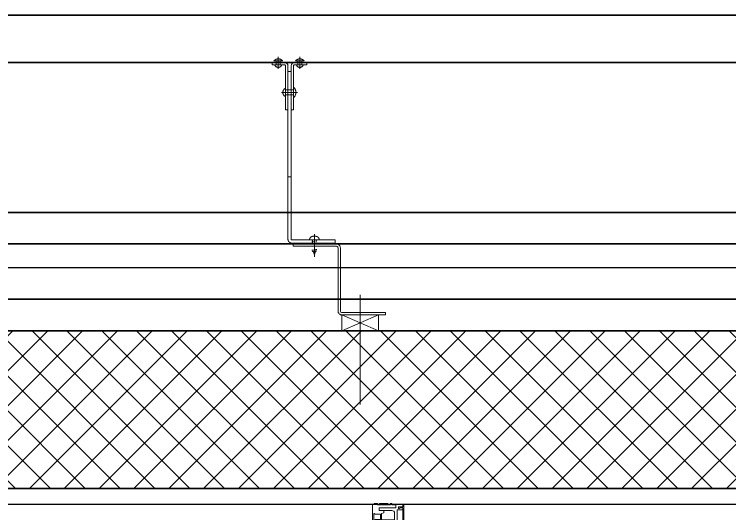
# Model space of a CAD drawing. Extents: x -1457 to 23780, y -2071 to 4205.
# Drawn here: x 9570.1 to 9660.8, y 2801.8 to 2865.1 of the extents above; entities that cross this region are included whole.
import ezdxf

# ---------------------------------------------------------------- set-up
doc = ezdxf.new("R2010")
doc.units = 0
doc.header["$MEASUREMENT"] = 0
doc.linetypes.add('HIDDEN', pattern=[0.375, 0.25, -0.125])
doc.layers.get('0').update_dxf_attribs({"color": 9, "lineweight": 9})
for name, color, linetype, lineweight in [('10', 9, 'Continuous', 9), ('M-TEFRIS2-015', 129, 'Continuous', 9), ('M-TEFRIS2-015 @ 1', 129, 'Continuous', 9)]:
    doc.layers.add(name, color=color, linetype=linetype, lineweight=lineweight)
pattern_1 = [(225, (-604.72494, -2171.82614), (-0.0883883476, 0.0883883476), []), (135, (-604.72494, -2171.82614), (0.0883883476, 0.0883883476), [])]

# ---------------------------------------------------------------- blocks, each defined once
blk = doc.blocks.new('p- alum kaplama profil')
at = {"lineweight": 13}
blk.add_lwpolyline([(7.116, 12.591), (7.116, 26.491)], dxfattribs=at)
at = {"lineweight": 5}
blk.add_lwpolyline([(9.441, 15.16), (4.791, 15.16), (4.791, 17.159), (9.441, 17.159)], close=True, dxfattribs=at)
for points in [[(4.791, 15.16), (9.441, 17.159)], [(9.441, 15.16), (4.791, 17.159)]]:
    blk.add_lwpolyline(points, dxfattribs=at)
at = {"lineweight": 18}
blk.add_lwpolyline([(4.091, 6.157), (-1.409, 6.157), (-1.409, 6.457), (4.091, 6.457, 0.414214), (4.291, 6.657), (4.291, 14.66, -0.414214), (4.791, 15.16), (10.291, 15.16), (10.291, 14.86), (4.791, 14.86, 0.414214), (4.591, 14.66), (4.591, 6.657, -0.414214)], format="xyb", close=True, dxfattribs=at)
blk.add_lwpolyline([(-2.059, 5.556), (-2.059, -2.342), (-2.059, -15.692), (-1.659, -15.692), (-1.659, -2.342), (-1.659, 5.556), (-1.659, 5.561), (-1.658, 5.566), (-1.658, 5.571), (-1.657, 5.576), (-1.656, 5.581), (-1.654, 5.585), (-1.653, 5.59), (-1.651, 5.595), (-1.649, 5.599), (-1.647, 5.604), (-1.644, 5.608), (-1.642, 5.612), (-1.639, 5.616), (-1.636, 5.62), (-1.633, 5.624), (-1.629, 5.627), (-1.626, 5.63), (-1.622, 5.634), (-1.618, 5.637), (-1.614, 5.64), (-1.61, 5.642), (-1.606, 5.645), (-1.601, 5.647), (-1.597, 5.649), (-1.592, 5.651), (-1.588, 5.652), (-1.583, 5.653), (-1.578, 5.654), (-1.573, 5.655), (-1.569, 5.656), (-1.564, 5.656), (-1.559, 5.656), (3.941, 5.656), (3.941, 6.056), (-1.559, 6.056), (-1.583, 6.056), (-1.608, 6.054), (-1.632, 6.051), (-1.656, 6.047), (-1.68, 6.041), (-1.704, 6.035), (-1.727, 6.027), (-1.75, 6.018), (-1.772, 6.008), (-1.794, 5.997), (-1.816, 5.985), (-1.836, 5.972), (-1.857, 5.958), (-1.876, 5.943), (-1.894, 5.927), (-1.912, 5.91), (-1.929, 5.892), (-1.945, 5.874), (-1.96, 5.854), (-1.974, 5.834), (-1.988, 5.813), (-2, 5.792), (-2.011, 5.77), (-2.021, 5.748), (-2.029, 5.725), (-2.037, 5.702), (-2.044, 5.678), (-2.049, 5.654), (-2.053, 5.63), (-2.056, 5.605), (-2.058, 5.581)], close=True)
blk.add_lwpolyline([(-1.659, -2.342), (-2.059, -2.342)])
for points in [[(-2.359, -10.842), (-2.359, -16.392), (-2.359, -16.392, -0.414214), (-2.509, -16.542), (-2.509, -16.542), (-4.059, -16.542), (-4.059, -16.842), (-2.509, -16.842), (-2.509, -16.842, 0.414214), (-2.059, -16.392), (-2.059, -10.842)], [(-1.359, -10.842), (-1.659, -10.842), (-1.659, -16.392, 0.414214), (-1.209, -16.842), (-1.209, -16.842), (0.341, -16.842), (0.341, -16.542), (-1.209, -16.542), (-1.209, -16.542, -0.414214), (-1.359, -16.392), (-1.359, -16.392)]]:
    blk.add_lwpolyline(points, format="xyb", close=True)
for points in [[(1.051, 6.913, -10), (1.291, 7.556, -10)], [(1.291, 4.927, -10), (1.291, 7.795, -10)], [(1.531, 6.823, -10), (1.291, 7.556, -10)], [(1.606, 6.866, -10), (0.976, 6.956, -10)], [(1.563, 7.053, -10), (1.02, 7.13, -10)], [(0.671, 5.656, -10), (1.911, 5.656, -10)], [(0.671, 5.656, -10), (0.672, 5.637, -10), (0.673, 5.617, -10), (0.675, 5.597, -10), (0.678, 5.578, -10), (0.682, 5.558, -10), (0.686, 5.539, -10), (0.691, 5.52, -10), (0.697, 5.501, -10), (0.704, 5.483, -10), (0.712, 5.464, -10), (0.72, 5.447, -10), (0.73, 5.429, -10), (0.739, 5.412, -10), (0.75, 5.395, -10), (0.761, 5.379, -10), (0.773, 5.363, -10), (0.786, 5.348, -10), (0.799, 5.333, -10), (0.813, 5.319, -10), (0.827, 5.306, -10), (0.842, 5.293, -10), (0.857, 5.28, -10), (0.873, 5.269, -10), (0.89, 5.258, -10), (0.907, 5.247, -10), (0.924, 5.238, -10), (0.942, 5.229, -10), (0.96, 5.221, -10), (0.978, 5.214, -10), (0.997, 5.207, -10), (1.016, 5.201, -10), (1.035, 5.196, -10)], [(0.961, 5.656, -10), (0.966, 5.657, -10), (0.97, 5.657, -10), (0.974, 5.657, -10), (0.979, 5.658, -10), (0.983, 5.659, -10), (0.987, 5.66, -10), (0.992, 5.662, -10), (0.996, 5.663, -10), (1, 5.665, -10), (1.004, 5.667, -10), (1.008, 5.669, -10), (1.011, 5.672, -10), (1.015, 5.674, -10), (1.018, 5.677, -10), (1.022, 5.68, -10), (1.025, 5.683, -10), (1.028, 5.686, -10), (1.031, 5.689, -10), (1.034, 5.693, -10), (1.036, 5.696, -10), (1.038, 5.7, -10), (1.041, 5.704, -10), (1.043, 5.708, -10), (1.044, 5.712, -10), (1.046, 5.716, -10), (1.047, 5.72, -10), (1.049, 5.725, -10), (1.05, 5.729, -10), (1.05, 5.733, -10), (1.051, 5.738, -10), (1.051, 5.742, -10), (1.051, 5.746, -10)], [(1.335, 5.855, -10), (0.976, 5.876, -10)], [(1.051, 5.833, -10), (1.051, 6.013, -10)], [(1.051, 5.746, -10), (1.051, 5.833, -10)], [(1.291, 6.157, -10), (1.291, 6.257, -10)], [(1.531, 5.746, -10), (1.531, 5.923, -10)], [(1.531, 5.746, -10), (1.531, 5.742, -10), (1.532, 5.738, -10), (1.532, 5.733, -10), (1.533, 5.729, -10), (1.534, 5.725, -10), (1.535, 5.72, -10), (1.537, 5.716, -10), (1.538, 5.712, -10), (1.54, 5.708, -10), (1.542, 5.704, -10), (1.544, 5.7, -10), (1.546, 5.696, -10), (1.549, 5.693, -10), (1.552, 5.689, -10), (1.555, 5.686, -10), (1.558, 5.683, -10), (1.561, 5.68, -10), (1.564, 5.677, -10), (1.568, 5.674, -10), (1.571, 5.672, -10), (1.575, 5.669, -10), (1.579, 5.667, -10), (1.583, 5.665, -10), (1.587, 5.663, -10), (1.591, 5.662, -10), (1.595, 5.66, -10), (1.599, 5.659, -10), (1.604, 5.658, -10), (1.608, 5.657, -10), (1.612, 5.657, -10), (1.617, 5.657, -10), (1.621, 5.656, -10)], [(1.548, 5.196, -10), (1.567, 5.201, -10), (1.586, 5.207, -10), (1.604, 5.214, -10), (1.623, 5.221, -10), (1.641, 5.229, -10), (1.659, 5.238, -10), (1.676, 5.247, -10), (1.693, 5.258, -10), (1.709, 5.269, -10), (1.725, 5.28, -10), (1.741, 5.293, -10), (1.755, 5.306, -10), (1.77, 5.319, -10), (1.784, 5.333, -10), (1.797, 5.348, -10), (1.809, 5.363, -10), (1.821, 5.379, -10), (1.833, 5.395, -10), (1.843, 5.412, -10), (1.853, 5.429, -10), (1.862, 5.447, -10), (1.871, 5.464, -10), (1.878, 5.483, -10), (1.885, 5.501, -10), (1.891, 5.52, -10), (1.896, 5.539, -10), (1.901, 5.558, -10), (1.905, 5.578, -10), (1.908, 5.597, -10), (1.91, 5.617, -10), (1.911, 5.637, -10), (1.911, 5.656, -10)], [(1.035, 5.196, -10), (1.04, 5.195, -10), (1.045, 5.194, -10), (1.05, 5.193, -10), (1.056, 5.192, -10), (1.061, 5.191, -10), (1.066, 5.189, -10), (1.071, 5.188, -10), (1.077, 5.187, -10), (1.082, 5.186, -10), (1.087, 5.185, -10), (1.092, 5.184, -10), (1.098, 5.183, -10), (1.103, 5.182, -10), (1.108, 5.182, -10), (1.113, 5.181, -10), (1.119, 5.18, -10), (1.124, 5.179, -10), (1.129, 5.178, -10), (1.135, 5.178, -10), (1.14, 5.177, -10), (1.145, 5.176, -10), (1.151, 5.175, -10), (1.156, 5.175, -10), (1.161, 5.174, -10), (1.167, 5.173, -10), (1.172, 5.173, -10), (1.177, 5.172, -10), (1.182, 5.172, -10), (1.188, 5.171, -10), (1.193, 5.171, -10), (1.198, 5.17, -10), (1.204, 5.17, -10)], [(1.204, 5.17, -10), (1.204, 5.204, -10)], [(1.379, 5.204, -10), (1.204, 5.204, -10)], [(1.379, 5.17, -10), (1.379, 5.204, -10)], [(1.379, 5.17, -10), (1.384, 5.17, -10), (1.389, 5.171, -10), (1.395, 5.171, -10), (1.4, 5.172, -10), (1.405, 5.172, -10), (1.411, 5.173, -10), (1.416, 5.173, -10), (1.421, 5.174, -10), (1.427, 5.175, -10), (1.432, 5.175, -10), (1.437, 5.176, -10), (1.443, 5.177, -10), (1.448, 5.178, -10), (1.453, 5.178, -10), (1.459, 5.179, -10), (1.464, 5.18, -10), (1.469, 5.181, -10), (1.474, 5.182, -10), (1.48, 5.182, -10), (1.485, 5.183, -10), (1.49, 5.184, -10), (1.495, 5.185, -10), (1.501, 5.186, -10), (1.506, 5.187, -10), (1.511, 5.188, -10), (1.516, 5.189, -10), (1.522, 5.191, -10), (1.527, 5.192, -10), (1.532, 5.193, -10), (1.537, 5.194, -10), (1.543, 5.195, -10), (1.548, 5.196, -10)], [(-2.359, -12.517, 0), (-2.396, -12.535, 0), (-2.433, -12.555, 0), (-2.468, -12.578, 0), (-2.501, -12.603, 0), (-2.532, -12.631, 0), (-2.561, -12.661, 0), (-2.588, -12.693, 0), (-2.612, -12.727, 0), (-2.634, -12.763, 0), (-2.653, -12.8, 0), (-2.669, -12.838, 0), (-2.682, -12.878, 0), (-2.693, -12.918, 0), (-2.701, -12.959, 0), (-2.705, -13, 0), (-2.707, -13.042, 0), (-2.705, -13.084, 0), (-2.701, -13.125, 0), (-2.693, -13.166, 0), (-2.682, -13.207, 0), (-2.669, -13.246, 0), (-2.653, -13.284, 0), (-2.634, -13.321, 0), (-2.612, -13.357, 0), (-2.588, -13.391, 0), (-2.561, -13.423, 0), (-2.532, -13.453, 0), (-2.501, -13.481, 0), (-2.468, -13.506, 0), (-2.433, -13.529, 0), (-2.396, -13.549, 0), (-2.359, -13.567, 0)], [(-2.359, -13.042, 0), (-2.359, -12.517, 0)], [(-1.359, -13.042, 0), (-1.359, -12.367, 0)], [(-1.359, -13.717, 0), (-1.324, -13.684, 0), (-1.292, -13.65, 0), (-1.261, -13.614, 0), (-1.232, -13.576, 0), (-1.205, -13.537, 0), (-1.18, -13.496, 0), (-1.158, -13.454, 0), (-1.137, -13.411, 0), (-1.119, -13.367, 0), (-1.103, -13.323, 0), (-1.09, -13.277, 0), (-1.079, -13.231, 0), (-1.07, -13.184, 0), (-1.064, -13.137, 0), (-1.06, -13.09, 0), (-1.059, -13.042, 0), (-1.06, -12.995, 0), (-1.064, -12.947, 0), (-1.07, -12.9, 0), (-1.079, -12.853, 0), (-1.09, -12.807, 0), (-1.103, -12.761, 0), (-1.119, -12.717, 0), (-1.137, -12.673, 0), (-1.158, -12.63, 0), (-1.18, -12.588, 0), (-1.205, -12.547, 0), (-1.232, -12.508, 0), (-1.261, -12.471, 0), (-1.292, -12.434, 0), (-1.324, -12.4, 0), (-1.359, -12.367, 0)], [(-2.859, -13.042, 0), (-0.859, -13.042, 0)], [(-2.359, -13.042, 0), (-2.359, -12.727, 0)], [(-2.359, -12.727, 0), (-2.359, -13.042, 0)], [(-1.359, -12.727, 0), (-2.359, -12.727, 0)], [(-2.359, -13.042, 0), (-2.359, -13.357, 0)], [(-2.359, -13.042, 0), (-2.359, -13.567, 0)], [(-2.359, -13.357, 0), (-2.359, -13.042, 0)], [(-1.359, -13.357, 0), (-2.359, -13.357, 0)], [(-1.359, -13.042, 0), (-1.359, -13.717, 0)], [(-2.846, -16.542, 0), (-2.858, -16.507, 0), (-2.872, -16.474, 0), (-2.89, -16.442, 0), (-2.91, -16.411, 0), (-2.932, -16.382, 0), (-2.957, -16.355, 0), (-2.983, -16.33, 0), (-3.012, -16.307, 0), (-3.042, -16.286, 0), (-3.074, -16.268, 0), (-3.107, -16.252, 0), (-3.141, -16.239, 0), (-3.177, -16.229, 0), (-3.213, -16.222, 0), (-3.249, -16.218, 0), (-3.286, -16.216, 0), (-3.322, -16.218, 0), (-3.358, -16.222, 0), (-3.394, -16.229, 0), (-3.43, -16.239, 0), (-3.464, -16.252, 0), (-3.497, -16.268, 0), (-3.529, -16.286, 0), (-3.559, -16.307, 0), (-3.588, -16.33, 0), (-3.614, -16.355, 0), (-3.639, -16.382, 0), (-3.661, -16.411, 0), (-3.681, -16.442, 0), (-3.699, -16.474, 0), (-3.713, -16.507, 0), (-3.726, -16.542, 0)], [(-3.286, -17.542, 0), (-3.286, -16.042, 0)], [(-0.996, -16.542, 0), (-0.984, -16.507, 0), (-0.969, -16.474, 0), (-0.952, -16.442, 0), (-0.932, -16.411, 0), (-0.909, -16.382, 0), (-0.885, -16.355, 0), (-0.858, -16.33, 0), (-0.83, -16.307, 0), (-0.799, -16.286, 0), (-0.768, -16.268, 0), (-0.734, -16.252, 0), (-0.7, -16.239, 0), (-0.665, -16.229, 0), (-0.629, -16.222, 0), (-0.592, -16.218, 0), (-0.556, -16.216, 0), (-0.519, -16.218, 0), (-0.483, -16.222, 0), (-0.447, -16.229, 0), (-0.412, -16.239, 0), (-0.377, -16.252, 0), (-0.344, -16.268, 0), (-0.312, -16.286, 0), (-0.282, -16.307, 0), (-0.254, -16.33, 0), (-0.227, -16.355, 0), (-0.202, -16.382, 0), (-0.18, -16.411, 0), (-0.16, -16.442, 0), (-0.143, -16.474, 0), (-0.128, -16.507, 0), (-0.116, -16.542, 0)], [(-0.556, -17.542, 0), (-0.556, -16.042, 0)], [(-3.837, -17.042, 0), (-3.81, -17.071, 0), (-3.782, -17.098, 0), (-3.753, -17.124, 0), (-3.722, -17.148, 0), (-3.69, -17.17, 0), (-3.657, -17.191, 0), (-3.623, -17.21, 0), (-3.588, -17.227, 0), (-3.552, -17.242, 0), (-3.515, -17.255, 0), (-3.478, -17.266, 0), (-3.44, -17.276, 0), (-3.402, -17.283, 0), (-3.363, -17.288, 0), (-3.324, -17.291, 0), (-3.286, -17.292, 0), (-3.247, -17.291, 0), (-3.208, -17.288, 0), (-3.169, -17.283, 0), (-3.131, -17.276, 0), (-3.093, -17.266, 0), (-3.056, -17.255, 0), (-3.019, -17.242, 0), (-2.983, -17.227, 0), (-2.948, -17.21, 0), (-2.914, -17.191, 0), (-2.881, -17.17, 0), (-2.849, -17.148, 0), (-2.818, -17.124, 0), (-2.789, -17.098, 0), (-2.761, -17.071, 0), (-2.735, -17.042, 0)], [(-3.286, -17.042, 0), (-3.837, -17.042, 0)], [(-3.286, -16.542, 0), (-3.726, -16.542, 0)], [(-3.286, -16.542, 0), (-3.546, -16.542, 0)], [(-3.546, -16.542, 0), (-3.286, -16.542, 0)], [(-3.546, -17.042, 0), (-3.546, -16.542, 0)], [(-3.286, -16.542, 0), (-2.846, -16.542, 0)], [(-3.286, -16.542, 0), (-3.026, -16.542, 0)], [(-3.026, -16.542, 0), (-3.286, -16.542, 0)], [(-3.286, -17.042, 0), (-2.735, -17.042, 0)], [(-3.026, -17.042, 0), (-3.026, -16.542, 0)], [(-0.556, -17.042, 0), (-1.107, -17.042, 0)], [(-0.005, -17.042, 0), (-0.031, -17.071, 0), (-0.059, -17.098, 0), (-0.089, -17.124, 0), (-0.119, -17.148, 0), (-0.151, -17.17, 0), (-0.184, -17.191, 0), (-0.218, -17.21, 0), (-0.253, -17.227, 0), (-0.289, -17.242, 0), (-0.326, -17.255, 0), (-0.363, -17.266, 0), (-0.401, -17.276, 0), (-0.439, -17.283, 0), (-0.478, -17.288, 0), (-0.517, -17.291, 0), (-0.556, -17.292, 0), (-0.595, -17.291, 0), (-0.634, -17.288, 0), (-0.672, -17.283, 0), (-0.711, -17.276, 0), (-0.749, -17.266, 0), (-0.786, -17.255, 0), (-0.823, -17.242, 0), (-0.858, -17.227, 0), (-0.893, -17.21, 0), (-0.928, -17.191, 0), (-0.961, -17.17, 0), (-0.993, -17.148, 0), (-1.023, -17.124, 0), (-1.053, -17.098, 0), (-1.08, -17.071, 0), (-1.107, -17.042, 0)], [(-0.556, -16.542, 0), (-0.996, -16.542, 0)], [(-0.556, -16.542, 0), (-0.816, -16.542, 0)], [(-0.816, -16.542, 0), (-0.556, -16.542, 0)], [(-0.816, -17.042, 0), (-0.816, -16.542, 0)], [(-0.556, -16.542, 0), (-0.296, -16.542, 0)], [(-0.556, -16.542, 0), (-0.116, -16.542, 0)], [(-0.296, -16.542, 0), (-0.556, -16.542, 0)], [(-0.556, -17.042, 0), (-0.005, -17.042, 0)], [(-0.296, -17.042, 0), (-0.296, -16.542, 0)]]:
    blk.add_polyline3d(points)
blk = doc.blocks.new('p-strahle-alüminyumdoğramaprofili')
at = {"layer": '10'}
h = blk.add_hatch(dxfattribs=at)
h.set_pattern_fill('NET', color=256, angle=315, style=0)
h.set_pattern_definition(pattern_1)
h.paths.add_polyline_path([(-4.621, 2.646), (-4.677, 2.646), (-4.715, 2.752), (-4.715, 2.8), (-4.694, 2.8), (-4.694, 2.924), (-4.984, 2.925), (-4.984, 2.801), (-4.946, 2.801), (-4.995, 2.646), (-5.076, 2.655), (-5.249, 2.283), (-5.143, 2.283), (-5.143, 2.327), (-4.979, 2.518, 0.2599), (-4.903, 2.283), (-4.656, 2.283, 0.382682)])
h.paths.add_polyline_path([(-4.862, 2.523), (-4.672, 2.523, -2.16717)], flags=16)
h = blk.add_hatch(dxfattribs=at)
h.set_pattern_fill('NET', color=256, angle=315, style=0)
h.set_pattern_definition([(225, (-608.45214, -2173.53612), (-0.0883883476, 0.0883883476), []), (135, (-608.45214, -2173.53612), (0.0883883476, 0.0883883476), [])])
h.paths.add_polyline_path([(-3.45, 2.283), (-3.45, 2.575), (-4.487, 2.575), (-4.487, 2.283)])
h = blk.add_hatch(dxfattribs=at)
h.set_pattern_fill('NET', color=256, angle=315, style=0)
h.set_pattern_definition(pattern_1)
h.paths.add_polyline_path([(-4.621, 0.88), (-4.677, 0.88), (-4.715, 0.774), (-4.715, 0.726), (-4.694, 0.726), (-4.694, 0.602), (-4.984, 0.602), (-4.984, 0.725), (-4.946, 0.725), (-4.995, 0.88), (-5.076, 0.871), (-5.249, 1.243), (-5.143, 1.243), (-5.143, 1.199), (-4.979, 1.008, -0.2599), (-4.903, 1.243), (-4.656, 1.243, -0.382682)])
h.paths.add_polyline_path([(-4.862, 1.003), (-4.672, 1.003, 2.16717)], flags=16)
h = blk.add_hatch(dxfattribs=at)
h.set_pattern_fill('NET', color=256, angle=315, style=0)
h.set_pattern_definition([(225, (-608.45214, -2180.04526), (-0.0883883476, 0.0883883476), []), (135, (-608.45214, -2180.04526), (0.0883883476, 0.0883883476), [])])
h.paths.add_polyline_path([(-3.45, 0.928), (-3.45, 1.243), (-4.487, 1.243), (-4.487, 0.928)])
h = blk.add_hatch(dxfattribs=at)
h.set_pattern_fill('NET', color=256, angle=315, style=0)
h.set_pattern_definition([(225, (-629.50454, -2177.58922), (-0.0883883476, 0.0883883476), []), (135, (-629.50454, -2177.58922), (0.0883883476, 0.0883883476), [])])
h.paths.add_polyline_path([(0, 0.677), (0, 1.745), (-0.179, 1.745), (-0.179, 0.677)])
for points in [[(-4.921, 3.605), (-4.921, 3.157), (-4.605, 3.157), (-4.605, 2.866), (-4.521, 2.866), (-4.621, 2.646), (-4.677, 2.646), (-4.715, 2.752), (-4.715, 2.8), (-4.694, 2.8), (-4.694, 3.048), (-4.984, 3.048), (-4.984, 2.801), (-4.946, 2.801), (-4.995, 2.646), (-5.076, 2.655), (-5.074, 3.759), (-0.11, 3.759)], [(-4.694, 2.924), (-4.984, 2.925)], [(-4.521, 2.866), (-4.487, 2.866), (-4.487, 2.263)], [(-5.076, 2.655), (-5.249, 2.283)], [(-4.979, 2.518), (-5.143, 2.327), (-5.143, 2.283)], [(-3.45, 2.263), (-3.45, 2.575)], [(-2.082, 0.928), (-2.082, 2.575)], [(-5.086, 0.881), (-5.249, 1.243)], [(-4.979, 1.008), (-5.143, 1.199), (-5.143, 1.243)], [(-4.487, 0.928), (-4.487, 0.928), (-4.487, 1.263)], [(-3.45, 1.263), (-3.45, 0.928)], [(-0.179, 0.677), (0, 0.677), (0, 1.745)], [(-0.179, 1.745), (0, 1.745)], [(-4.711, 0.602), (-4.984, 0.602)], [(-2.827, 0.195), (-2.668, 0.195), (-2.668, -0.037), (-4.873, -0.037), (-4.873, 0.193), (-4.571, 0.193), (-4.571, 0.732), (-2.671, 0.732)]]:
    blk.add_lwpolyline(points, dxfattribs=at)
for points in [[(-0.575, 3.259), (-0.575, 3.617), (-4.886, 3.617), (-4.886, 3.648, 0.561743), (-4.97, 3.657, 0.595966), (-4.921, 3.605, -2.204878)], [(-0.11, 3.759), (-0.11, 3.617), (-0.45, 3.617), (-0.45, 3.138, -1), (-0.656, 3.138)], [(-4.605, 2.866), (-4.49, 3.445, -0.833203), (-4.175, 3.44, -0.447088)], [(-4.175, 3.44), (-4.175, 2.989, 0.414214), (-4.073, 2.887), (-0.825, 2.887), (-0.825, 3.617)], [(-0.656, 3.138, -0.305404), (-0.575, 3.259, -5.773092)], [(-4.672, 2.523), (-4.862, 2.523, 1)], [(-4.487, 2.575), (-1.232, 2.575, -0.414214), (-0.905, 2.247), (-0.905, 1.22)], [(-4.672, 1.003), (-4.862, 1.003, -1)], [(-2.671, 0.732), (-2.671, 0.319), (-2.827, 0.319, 1), (-2.827, 0.195, -1)]]:
    blk.add_lwpolyline(points, format="xyb", dxfattribs=at)
for points in [[(-0.179, 2.738), (-0.179, 2.214), (0, 2.214), (0, 2.078), (-0.179, 2.078), (-0.179, 0.433), (0, 0.433), (0, 0), (-0.124, 0), (-0.124, -0.241), (-5.086, -0.241), (-5.086, 0.881), (-4.985, 0.881), (-4.937, 0.703), (-4.987, 0.703), (-4.987, 0.331), (-4.711, 0.331), (-4.711, 0.879), (-4.558, 0.879), (-4.521, 0.928), (-1.275, 0.928), (-1.205, 1.22), (-0.905, 1.22), (-0.905, 0.619), (-0.583, 0.619), (-0.583, 2.738)], [(-2.029, 0.781), (-1.35, 0.781), (-1.35, 0.081), (-1.28, 0.043), (-1.28, -0.04), (-2.086, -0.04), (-2.086, 0.099), (-2.029, 0.155)]]:
    blk.add_lwpolyline(points, close=True, dxfattribs=at)
for centre, radius, start, end in [((-4.73, 2.468), 0.253, 168.66756, 234.12581), ((-4.767, 2.442), 0.125, 139.54015, 40.45985), ((-4.84, 2.484), 0.273, 305.97376, 36.42893), ((-4.73, 1.058), 0.253, 125.87419, 191.33244), ((-4.767, 1.084), 0.125, 319.54015, 220.45985), ((-4.84, 1.042), 0.273, 323.57107, 54.02624)]:
    blk.add_arc(centre, radius, start, end, dxfattribs=at)

msp = doc.modelspace()

# ---------------------------------------------------------------- hatches: boundary and pattern name
at = {"layer": 'M-TEFRIS2-015', "linetype": 'HIDDEN', "lineweight": 0}
h = msp.add_hatch(dxfattribs=at)
h.set_pattern_fill('ANSI37', color=256, scale=25, style=0)
h.set_pattern_definition([(45, (5945, -4e-06), (-2.2097087, 2.2097087), []), (135, (5945, -4e-06), (-2.2097087, -2.2097087), [])])
h.paths.add_polyline_path([(9480, 2825), (9730, 2825), (9730, 2805), (9480, 2805)])

# ---------------------------------------------------------------- linework, layer by layer
msp.add_line((9925.5, 2803), (9309.5, 2803), dxfattribs=at)
at = {"layer": 'M-TEFRIS2-015', "linetype": 'HIDDEN', "lineweight": 0, "const_width": 0.2}
for points in [[(7067.5, 861.676), (7067.5, 861.676), (7067.5, 2865), (10767.5, 2865), (10767.493, 1989.751)], [(7073.5, 861.676), (7073.5, 2859), (10761.5, 2859), (10761.5, 1989.751)], [(9480, 2840), (9732.088, 2840)], [(9473.188, 2836), (9736.63, 2836)], [(9729.996, 2825), (9729.996, 2833), (9480, 2833), (9480, 2825)], [(9480, 2829), (9729.996, 2829)], [(9478, 2819.3), (9478, 2803), (9732, 2803), (9732, 2820.225)]]:
    msp.add_lwpolyline(points, dxfattribs=at)
msp.add_lwpolyline([(9480, 2825), (9730, 2825), (9730, 2805), (9480, 2805)], close=True, dxfattribs=at)
msp.add_lwpolyline([(9480, 2825), (9730, 2825), (9730, 2805), (9480, 2805)], close=True, dxfattribs=at)

# ---------------------------------------------------------------- block references
at = {"layer": 'M-TEFRIS2-015', "linetype": 'HIDDEN', "lineweight": 0, "xscale": -1, "rotation": 180}
msp.add_blockref('p- alum kaplama profil', (9606.859, 2842.159), dxfattribs=at)
at = {"layer": 'M-TEFRIS2-015 @ 1', "linetype": 'HIDDEN', "lineweight": 0, "xscale": -1, "rotation": 270}
msp.add_blockref('p-strahle-alüminyumdoğramaprofili', (9615.741, 2803.124), dxfattribs=at)

doc.saveas('drawing.dxf')
